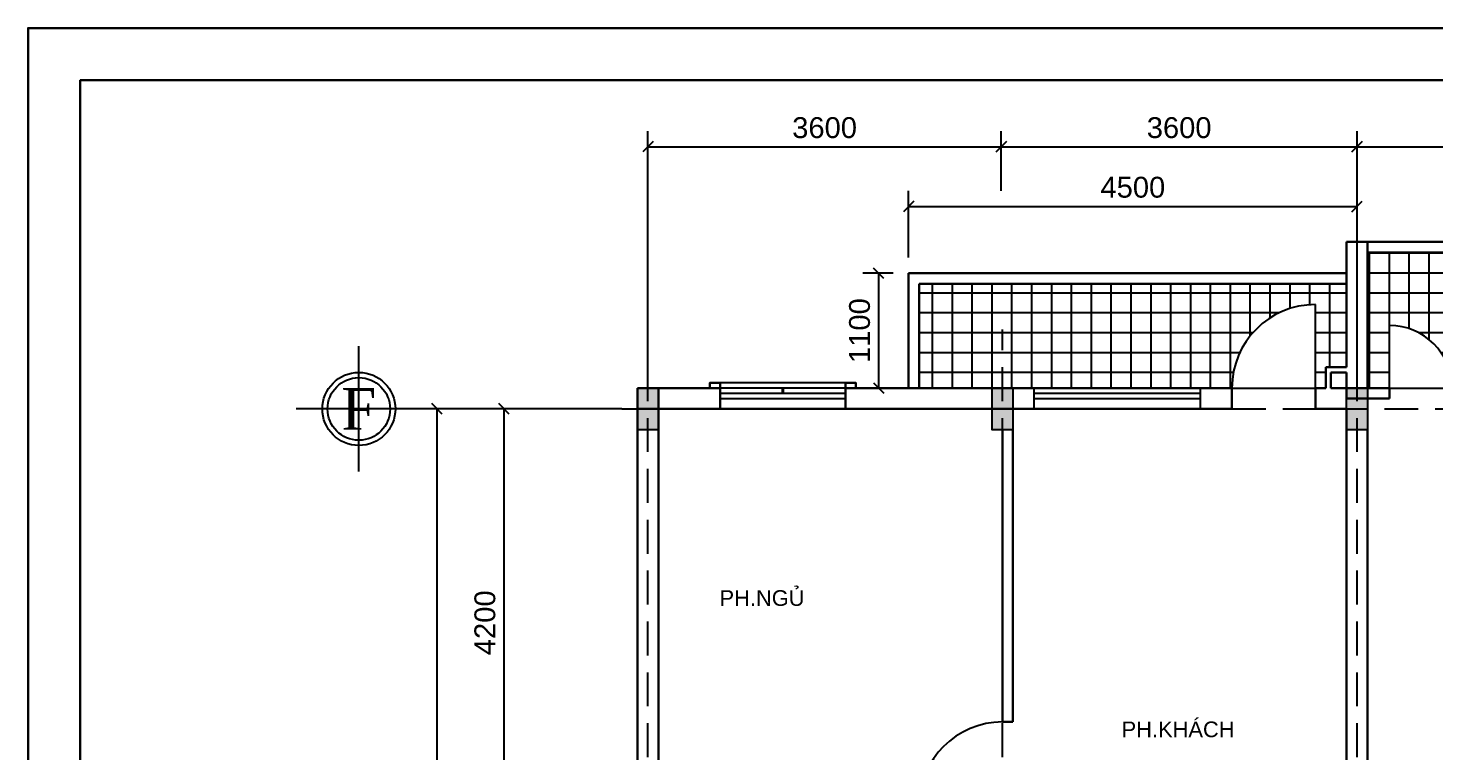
# Model space of a CAD drawing. Extents: x -100 to 171306, y -3236 to 60448.
# Drawn here: x -100 to 13390, y 53512 to 60448 of the extents above; entities that cross this region are included whole.
import ezdxf
from ezdxf.enums import TextEntityAlignment as Align

# ---------------------------------------------------------------- set-up
doc = ezdxf.new("R2010")
doc.units = 0
doc.header["$LTSCALE"] = 1300
doc.linetypes.add('HIDDEN', pattern=[0.375, 0.25, -0.125])
doc.layers.get('0').update_dxf_attribs({"linetype": 'CONTINUOUS'})
doc.layers.get('DEFPOINTS').update_dxf_attribs({"linetype": 'CONTINUOUS'})
for name, color, linetype in [('11', 7, 'CONTINUOUS'), ('BAO', 3, 'CONTINUOUS'), ('COT', 1, 'CONTINUOUS'), ('CUA', 4, 'CONTINUOUS'), ('HATCH', 5, 'CONTINUOUS'), ('RANH', 2, 'CONTINUOUS'), ('TEXT', 7, 'CONTINUOUS'), ('TIM', 6, 'CONTINUOUS')]:
    doc.layers.add(name, color=color, linetype=linetype)
doc.layers.add('TUONG', color=3, linetype='CONTINUOUS', lineweight=30)
doc.styles.add('T2', font='VNI-Times.TTF')
doc.styles.add('VN', font='VHELVEN.TTF')
doc.styles.add('VNI-HELVE', font='VHELVEN.TTF')
doc.dimstyles.new('DIM100S', dxfattribs={"dimscale": 0, "dimtxt": 200, "dimasz": 100, "dimexe": 150, "dimexo": 150, "dimgap": 80, "dimtad": 1, "dimdec": 0, "dimrnd": 50, "dimzin": 0, "dimdsep": 46, "dimtxsty": 'VNI-HELVE', "dimblk1": 'OBLIQUE', "dimblk2": 'OBLIQUE', "dimsah": 1, "dimcen": 0, "dimclrd": 6, "dimclre": 6, "dimclrt": 6, "dimadec": 0, "dimazin": 0, "dimtfac": 1, "dimtdec": 0, "dimtmove": 0, "dimatfit": 3, "dimfxl": 1, "dimtolj": 1, "dimtzin": 0, "dimarcsym": 0})

# ---------------------------------------------------------------- blocks, each defined once
blk = doc.blocks.new('PK')
at = {"layer": 'TEXT', "style": 'VN'}
blk.add_text('PH.KHAÙCH', height=150, dxfattribs=at).set_placement((-539, -87))
blk = doc.blocks.new('S1200A')
at = {"layer": '11', "color": 4}
blk.add_line((-600, 50), (600, 50), dxfattribs=at)
blk.add_lwpolyline([(-600, 100), (600, 100), (600, 0), (-600, 0), (-600, 100)], dxfattribs=at)
at = {"layer": '11', "color": 4, "const_width": 30}
blk.add_lwpolyline([(0, 50), (0, 0)], dxfattribs=at)
blk = doc.blocks.new('PN')
at = {"layer": 'TEXT', "style": 'VN'}
blk.add_text('PH.NGUÛ', height=150, dxfattribs=at).set_placement((-476, -54))
blk = doc.blocks.new('_OBLIQUE')
at = {"color": 0, "linetype": 'ByBlock'}
blk.add_line((-0.5, -0.5), (0.5, 0.5), dxfattribs=at)
blk = doc.blocks.new('*D75')
at = {"color": 6, "linetype": 'ByBlock', "transparency": 16777216}
for p, q in [((5594, 56799), (4314, 56799)), ((4464, 52699), (4464, 56799)), ((5394, 52699), (4314, 52699))]:
    blk.add_line(p, q, dxfattribs=at)
at = {"layer": 'DEFPOINTS', "color": 0, "linetype": 'ByBlock', "transparency": 16777216}
for p in [(4464, 56799), (5744, 56799), (5544, 52699)]:
    blk.add_point(p, dxfattribs=at)
at = {"color": 6, "linetype": 'ByBlock', "transparency": 16777216, "xscale": 100, "yscale": 100, "zscale": 100}
for p, rotation in [((4464, 56799), 90), ((4464, 52699), 270)]:
    blk.add_blockref('_OBLIQUE', p, dxfattribs=dict(at, rotation=rotation))
at = {"color": 6, "linetype": 'ByBlock', "transparency": 16777216, "insert": (4281, 54749), "char_height": 200, "attachment_point": 5, "rotation": 90, "style": 'VNI-HELVE'}
blk.add_mtext('\\A1;4200', dxfattribs=at)
blk = doc.blocks.new('*D76')
at = {"color": 6, "linetype": 'ByBlock', "transparency": 16777216}
for p, q in [((5394, 56799), (3671, 56799)), ((3821, 36599), (3821, 56799)), ((5394, 36599), (3671, 36599))]:
    blk.add_line(p, q, dxfattribs=at)
at = {"layer": 'DEFPOINTS', "color": 0, "linetype": 'ByBlock', "transparency": 16777216}
for p in [(3821, 56799), (5544, 56799), (5544, 36599)]:
    blk.add_point(p, dxfattribs=at)
at = {"color": 6, "linetype": 'ByBlock', "transparency": 16777216, "xscale": 100, "yscale": 100, "zscale": 100}
for p, rotation in [((3821, 56799), 90), ((3821, 36599), 270)]:
    blk.add_blockref('_OBLIQUE', p, dxfattribs=dict(at, rotation=rotation))
at = {"color": 6, "linetype": 'ByBlock', "transparency": 16777216, "insert": (3639, 46699), "char_height": 200, "attachment_point": 5, "rotation": 90, "style": 'VNI-HELVE'}
blk.add_mtext('\\A1;20800', dxfattribs=at)
blk = doc.blocks.new('*D77')
at = {"color": 6, "linetype": 'ByBlock', "transparency": 16777216}
for p, q in [((8194, 58099), (7906, 58099)), ((8056, 58099), (8056, 56999)), ((8194, 56999), (7906, 56999))]:
    blk.add_line(p, q, dxfattribs=at)
at = {"layer": 'DEFPOINTS', "color": 0, "linetype": 'ByBlock', "transparency": 16777216}
for p in [(8344, 58099), (8056, 56999), (8344, 56999)]:
    blk.add_point(p, dxfattribs=at)
at = {"color": 6, "linetype": 'ByBlock', "transparency": 16777216, "xscale": 100, "yscale": 100, "zscale": 100}
for p, rotation in [((8056, 58099), 90), ((8056, 56999), 270)]:
    blk.add_blockref('_OBLIQUE', p, dxfattribs=dict(at, rotation=rotation))
at = {"color": 6, "linetype": 'ByBlock', "transparency": 16777216, "insert": (7874, 57549), "char_height": 200, "attachment_point": 5, "rotation": 90, "style": 'VNI-HELVE'}
blk.add_mtext('\\A1;1100', dxfattribs=at)
blk = doc.blocks.new('*D78')
at = {"color": 6, "linetype": 'ByBlock', "transparency": 16777216}
for p, q in [((8344, 58249), (8344, 58889)), ((12644, 57149), (12644, 58889)), ((8344, 58739), (12644, 58739))]:
    blk.add_line(p, q, dxfattribs=at)
at = {"layer": 'DEFPOINTS', "color": 0, "linetype": 'ByBlock', "transparency": 16777216}
for p in [(12644, 58739), (8344, 58099), (12644, 56999)]:
    blk.add_point(p, dxfattribs=at)
at = {"color": 6, "linetype": 'ByBlock', "transparency": 16777216, "xscale": 100, "yscale": 100, "zscale": 100, "rotation": 180}
blk.add_blockref('_OBLIQUE', (8344, 58739), dxfattribs=at)
at = {"color": 6, "linetype": 'ByBlock', "transparency": 16777216, "xscale": 100, "yscale": 100, "zscale": 100}
blk.add_blockref('_OBLIQUE', (12644, 58739), dxfattribs=at)
at = {"color": 6, "linetype": 'ByBlock', "transparency": 16777216, "insert": (10494, 58922), "char_height": 200, "attachment_point": 5, "style": 'VNI-HELVE'}
blk.add_mtext('\\A1;4500', dxfattribs=at)
blk = doc.blocks.new('*D81')
at = {"color": 6, "linetype": 'ByBlock', "transparency": 16777216}
for p, q in [((5844, 57149), (5844, 59461)), ((9232, 58890), (9232, 59461)), ((5844, 59311), (9232, 59311))]:
    blk.add_line(p, q, dxfattribs=at)
at = {"layer": 'DEFPOINTS', "color": 0, "linetype": 'ByBlock', "transparency": 16777216}
for p in [(9232, 59311), (9232, 58740), (5844, 56999)]:
    blk.add_point(p, dxfattribs=at)
at = {"color": 6, "linetype": 'ByBlock', "transparency": 16777216, "xscale": 100, "yscale": 100, "zscale": 100, "rotation": 180}
blk.add_blockref('_OBLIQUE', (5844, 59311), dxfattribs=at)
at = {"color": 6, "linetype": 'ByBlock', "transparency": 16777216, "xscale": 100, "yscale": 100, "zscale": 100}
blk.add_blockref('_OBLIQUE', (9232, 59311), dxfattribs=at)
at = {"color": 6, "linetype": 'ByBlock', "transparency": 16777216, "insert": (7538, 59493), "char_height": 200, "attachment_point": 5, "style": 'VNI-HELVE'}
blk.add_mtext('\\A1;3600', dxfattribs=at)
blk = doc.blocks.new('*D82')
at = {"color": 6, "linetype": 'ByBlock', "transparency": 16777216}
for p, q in [((9232, 59090), (9232, 59461)), ((12644, 58549), (12644, 59461)), ((9232, 59311), (12644, 59311))]:
    blk.add_line(p, q, dxfattribs=at)
at = {"layer": 'DEFPOINTS', "color": 0, "linetype": 'ByBlock', "transparency": 16777216}
for p in [(12644, 59311), (9232, 58940), (12644, 58399)]:
    blk.add_point(p, dxfattribs=at)
at = {"color": 6, "linetype": 'ByBlock', "transparency": 16777216, "xscale": 100, "yscale": 100, "zscale": 100, "rotation": 180}
blk.add_blockref('_OBLIQUE', (9232, 59311), dxfattribs=at)
at = {"color": 6, "linetype": 'ByBlock', "transparency": 16777216, "xscale": 100, "yscale": 100, "zscale": 100}
blk.add_blockref('_OBLIQUE', (12644, 59311), dxfattribs=at)
at = {"color": 6, "linetype": 'ByBlock', "transparency": 16777216, "insert": (10938, 59493), "char_height": 200, "attachment_point": 5, "style": 'VNI-HELVE'}
blk.add_mtext('\\A1;3600', dxfattribs=at)
blk = doc.blocks.new('*D83')
at = {"color": 6, "linetype": 'ByBlock', "transparency": 16777216}
for p, q in [((12644, 58549), (12644, 59461)), ((15637, 58549), (15637, 59461)), ((12644, 59311), (15637, 59311))]:
    blk.add_line(p, q, dxfattribs=at)
at = {"layer": 'DEFPOINTS', "color": 0, "linetype": 'ByBlock', "transparency": 16777216}
for p in [(15637, 59311), (12644, 58399), (15637, 58399)]:
    blk.add_point(p, dxfattribs=at)
at = {"color": 6, "linetype": 'ByBlock', "transparency": 16777216, "xscale": 100, "yscale": 100, "zscale": 100, "rotation": 180}
blk.add_blockref('_OBLIQUE', (12644, 59311), dxfattribs=at)
at = {"color": 6, "linetype": 'ByBlock', "transparency": 16777216, "xscale": 100, "yscale": 100, "zscale": 100}
blk.add_blockref('_OBLIQUE', (15637, 59311), dxfattribs=at)
at = {"color": 6, "linetype": 'ByBlock', "transparency": 16777216, "insert": (14141, 59493), "char_height": 200, "attachment_point": 5, "style": 'VNI-HELVE'}
blk.add_mtext('\\A1;3000', dxfattribs=at)

msp = doc.modelspace()

# ---------------------------------------------------------------- hatches: boundary and pattern name
at = {"layer": 'HATCH', "linetype": 'Continuous'}
h = msp.add_hatch(dxfattribs=at)
h.set_pattern_fill('NET', color=5, scale=60, style=0)
h.paths.add_polyline_path([(13554.8, 56998.6), (15144.1, 56998.6), (15144.1, 57198.6), (15544.1, 57198.6), (15544.1, 57568.3, -0.4142136), (15514.1, 57538.3), (15444.1, 57538.3), (15424.1, 57538.3, -0.4142136), (15394.1, 57568.3), (15394.1, 57613.3), (15319.1, 57613.3, -0.1864884), (14979.5, 57575.9, -0.3201365), (14844.1, 57738.3, -0.3201365), (14979.5, 57900.7, -0.1864884), (15319.1, 57863.3), (15394.1, 57863.3), (15394.1, 57908.3, -0.4142136), (15424.1, 57938.3), (15514.1, 57938.3, -0.4142136), (15544.1, 57908.3), (15544.1, 58298.6), (12744.1, 58298.6), (12744.1, 56998.6), (12954.8, 56998.6), (12954.8, 57598.6, -0.4142136)])
h = msp.add_hatch(dxfattribs=at)
h.set_pattern_fill('NET', color=5, scale=60, style=0)
h.paths.add_polyline_path([(12244.1, 57798.6), (12244.1, 56998.6), (12344.1, 56998.6), (12344.1, 57198.6), (12544.1, 57198.6), (12544.1, 57998.6), (8444.1, 57998.6), (8444.1, 56998.6), (9544.1, 56998.6), (9644.1, 56998.6), (11144.1, 56998.6), (11444.1, 56998.6, -0.4142136)])

# ---------------------------------------------------------------- linework, layer by layer
at = {"layer": 'BAO', "color": 3, "linetype": 'Continuous'}
for p, q in [((8344.1, 58098.6), (8344.1, 56998.6)), ((8344.1, 58098.6), (12544.1, 58098.6)), ((3071.4, 56198.6), (3071.4, 57398.6)), ((3671.4, 56798.6), (2471.4, 56798.6))]:
    msp.add_line(p, q, dxfattribs=at)
for radius in [350, 300]:
    msp.add_circle((3071.4, 56798.6), radius, dxfattribs=at)
at = {"layer": 'COT', "linetype": 'Continuous'}
for points in [[(5744.1, 56998.6), (5944.1, 56998.6), (5944.1, 56599.3), (5744.1, 56599.3)], [(9144.1, 56998.6), (9344.1, 56998.6), (9344.1, 56599.3), (9144.1, 56599.3)], [(12544.1, 56998.6), (12744.1, 56998.6), (12744.1, 56599.3), (12544.1, 56599.3)]]:
    msp.add_lwpolyline(points, close=True, dxfattribs=at)
for points in [[(5744.1, 56599.3), (5944.1, 56599.3), (5744.1, 56998.6), (5944.1, 56998.6)], [(9144.1, 56599.3), (9344.1, 56599.3), (9144.1, 56998.6), (9344.1, 56998.6)], [(12544.1, 56599.3), (12744.1, 56599.3), (12544.1, 56998.6), (12744.1, 56998.6)]]:
    msp.add_solid(points, dxfattribs=at)
at = {"layer": 'CUA', "color": 4, "linetype": 'Continuous'}
for p, q in [((8344.1, 56998.6), (8344.1, 58098.6)), ((12244.1, 56998.6), (12244.1, 57798.6)), ((7737.4, 57048.6), (6537.4, 57048.6)), ((9544.1, 56998.6), (9544.1, 56798.6)), ((9544.1, 56948.6), (11144.1, 56948.6)), ((11144.1, 56798.6), (11144.1, 56998.6)), ((9544.1, 56898.6), (11144.1, 56898.6)), ((9544.1, 56798.6), (11144.1, 56798.6))]:
    msp.add_line(p, q, dxfattribs=at)
at = {"layer": 'CUA', "color": 3, "linetype": 'Continuous'}
msp.add_line((12954.8, 56998.6), (12954.8, 57598.6), dxfattribs=at)
at = {"layer": 'CUA', "color": 4, "linetype": 'Continuous'}
for centre, radius, start, end in [((12244.1, 56998.6), 800, 90, 180), ((12954.8, 56998.6), 600, 0, 90), ((9244.1, 52998.6), 800, 90, 180)]:
    msp.add_arc(centre, radius, start, end, dxfattribs=at)
at = {"layer": 'RANH', "color": 2, "linetype": 'HIDDEN'}
for p, q in [((5844.1, 36398.6), (5844.1, 57559.7)), ((9244.1, 36398.6), (9244.1, 57559.7)), ((12644.1, 36398.6), (12644.1, 57559.7)), ((5594.1, 56798.6), (64365.3, 56798.6))]:
    msp.add_line(p, q, dxfattribs=at)
at = {"layer": 'RANH', "color": 2, "linetype": 'Continuous'}
for points in [[(11444.1, 56998.6), (12244.1, 56998.6)], [(12954.8, 56998.6), (13554.8, 56998.6)]]:
    msp.add_lwpolyline(points, dxfattribs=at)
at = {"layer": 'TUONG', "color": 3}
for p, q in [((12544.1, 57198.6), (12544.1, 58398.6)), ((12544.1, 58098.6), (12544.1, 58398.6)), ((12544.1, 58398.6), (15644.1, 58398.6)), ((12744.1, 58398.6), (12744.1, 56998.6)), ((12744.1, 58298.6), (15544.1, 58298.6)), ((8344.1, 56998.6), (8344.1, 58098.6)), ((8344.1, 58098.6), (12544.1, 58098.6)), ((12344.1, 56998.6), (12344.1, 57198.6)), ((12344.1, 57198.6), (12544.1, 57198.6)), ((12394.1, 56998.6), (12394.1, 57148.6)), ((12394.1, 57148.6), (12544.1, 57148.6)), ((12544.1, 56898.6), (12544.1, 57148.6)), ((5744.1, 56998.6), (6244.1, 56998.6)), ((5744.1, 56998.6), (6537.4, 56998.6)), ((5744.1, 44598.6), (5744.1, 56998.6)), ((5944.1, 56998.6), (5944.1, 52798.6)), ((6537.4, 56998.6), (6537.4, 56798.6)), ((6537.4, 56798.6), (6537.4, 56998.6)), ((6537.4, 56998.6), (6537.4, 56798.6)), ((7737.4, 56798.6), (7737.4, 56998.6)), ((7737.4, 56798.6), (7737.4, 56998.6)), ((7737.4, 56798.6), (7737.4, 56998.6)), ((7737.4, 56998.6), (8244.1, 56998.6)), ((7744.1, 56998.6), (9544.1, 56998.6)), ((9344.1, 56998.6), (11444.1, 56998.6)), ((11444.1, 56998.6), (11444.1, 56798.6)), ((12244.1, 56798.6), (12244.1, 56998.6)), ((12244.1, 56998.6), (12344.1, 56998.6)), ((12394.1, 56998.6), (12544.1, 56998.6)), ((12544.1, 56998.6), (12954.8, 56998.6)), ((12954.8, 56998.6), (12644.1, 56998.6)), ((12854.8, 56998.6), (12954.8, 56998.6)), ((6537.4, 56798.6), (5744.1, 56798.6)), ((9144.1, 56798.6), (6537.4, 56798.6)), ((11444.1, 56798.6), (9144.1, 56798.6)), ((12544.1, 56798.6), (12244.1, 56798.6)), ((12544.1, 56898.6), (12954.8, 56898.6)), ((12544.1, 52898.6), (12544.1, 56798.6)), ((9244.1, 53798.6), (9244.1, 56599.3)), ((9344.1, 56599.3), (9344.1, 53798.6)), ((12744.1, 56599.3), (12744.1, 50398.6)), ((9344.1, 53798.6), (9244.1, 53798.6)), ((12744.1, 53798.6), (12744.1, 53798.6)), ((12744.1, 53798.6), (12744.1, 53698.6)), ((12744.1, 53698.6), (12744.1, 53698.6))]:
    msp.add_line(p, q, dxfattribs=at)
at = {"layer": 'TUONG', "color": 3, "linetype": 'Continuous'}
for p, q in [((8444.1, 57998.6), (8444.1, 56998.6)), ((12544.1, 57998.6), (8444.1, 57998.6))]:
    msp.add_line(p, q, dxfattribs=at)
at = {"layer": 'TUONG', "color": 3, "linetype": 'ByBlock'}
msp.add_line((12954.8, 56998.6), (12954.8, 56898.6), dxfattribs=at)
at = {"layer": 'TUONG', "color": 3, "linetype": 'Continuous'}
for points in [[(-100, 1047.8), (-100, 60447.8), (84000, 60447.8), (84000, 1047.8), (-100, 1047.8)], [(400, 1547.8), (400, 59947.8), (83500, 59947.8), (83500, 1547.8)]]:
    msp.add_lwpolyline(points, close=True, dxfattribs=at)
at = {"layer": 'TUONG', "color": 4, "linetype": 'Continuous'}
for points in [[(6537.4, 56998.6), (6537.4, 57048.6), (6437.4, 57048.6), (6437.4, 56998.6)], [(7837.4, 56998.6), (7837.4, 57048.6), (7737.4, 57048.6), (7737.4, 56998.6)]]:
    msp.add_lwpolyline(points, dxfattribs=at)

# ---------------------------------------------------------------- block references
at = {"layer": 'CUA', "color": 4, "linetype": 'Continuous', "xscale": -1, "rotation": 180}
msp.add_blockref('S1200A', (7137.4, 56998.6), dxfattribs=at)
at = {"layer": 'TEXT', "color": 7}
msp.add_blockref('PN', (7006.5, 54965.2), dxfattribs=at)
at = {"layer": 'TUONG', "color": 5}
msp.add_blockref('PK', (10925.4, 53739.7), dxfattribs=at)

# ---------------------------------------------------------------- texts
at = {"layer": 'TEXT', "style": 'T2'}
msp.add_attdef('F', text='', height=400, dxfattribs=at).set_placement((3071.4, 56798.6), align=Align.MIDDLE_CENTER)

# ---------------------------------------------------------------- dimensions: what is measured, and where the dimension line sits
at = {"layer": 'TIM', "color": 6, "linetype": 'Continuous'}
for base, p1, p2, text, picture, middle in [((9232.2, 59310.6), (5844.1, 56998.6), (9232.2, 58740.2), '3600', '*D81', (7538.1, 59493.4)), ((12644.1, 59310.6), (9232.2, 58940.2), (12644.1, 58398.6), '3600', '*D82', (10938.1, 59493.4)), ((12644.1, 58739.2), (8344.1, 58098.6), (12644.1, 56998.6), '4500', '*D78', (10494.1, 58922))]:
    dim = msp.add_linear_dim(base=base, p1=p1, p2=p2, text=text, dimstyle='DIM100S', override={"dimscale": 1}, dxfattribs=at)
    dim.commit()
    dim.dimension.update_dxf_attribs({"geometry": picture, "text_midpoint": middle})
dim = msp.add_linear_dim(base=(15637.4, 59310.6), p1=(12644.1, 58398.6), p2=(15637.4, 58398.6), dimstyle='DIM100S', override={"dimscale": 1}, dxfattribs=at)
dim.commit()
dim.dimension.update_dxf_attribs({"geometry": '*D83', "text_midpoint": (14140.7, 59493.4)})
dim = msp.add_linear_dim(base=(8056.4, 56998.6), p1=(8344.1, 58098.6), p2=(8344.1, 56998.6), angle=90, dimstyle='DIM100S', override={"dimscale": 1}, dxfattribs=at)
dim.commit()
dim.dimension.update_dxf_attribs({"geometry": '*D77', "text_midpoint": (7873.6, 57548.6)})
for base, p1, p2, text, picture, middle in [((3821.4, 56798.6), (5544.1, 36598.6), (5544.1, 56798.6), '20800', '*D76', (3638.6, 46698.6)), ((4464, 56798.6), (5544.1, 52698.9), (5744.1, 56798.6), '4200', '*D75', (4281.3, 54748.8))]:
    dim = msp.add_linear_dim(base=base, p1=p1, p2=p2, angle=90, text=text, dimstyle='DIM100S', override={"dimscale": 1}, dxfattribs=at)
    dim.commit()
    dim.dimension.update_dxf_attribs({"geometry": picture, "text_midpoint": middle})

doc.saveas('drawing.dxf')
